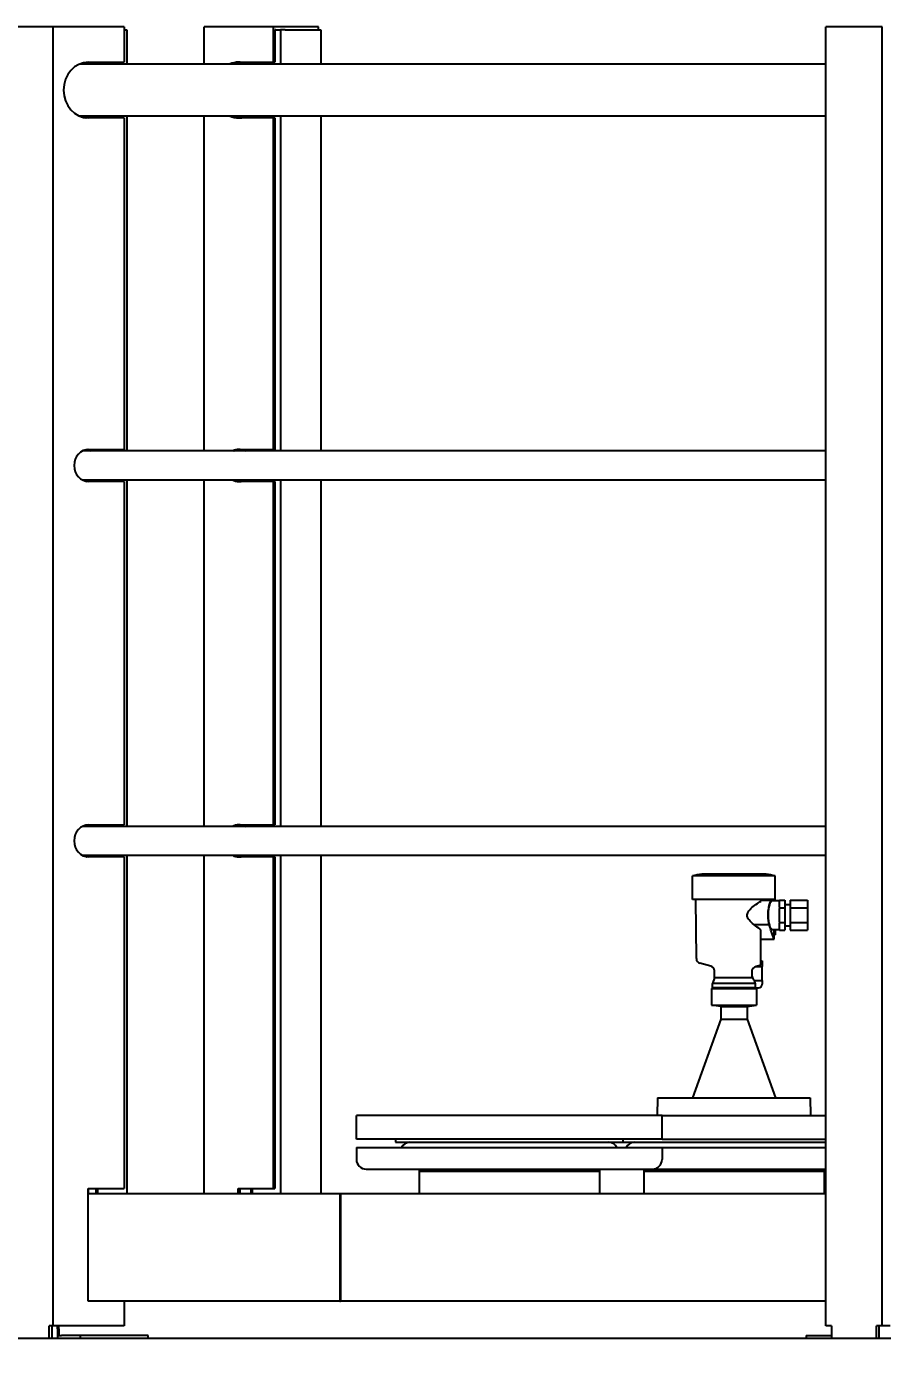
# Model space of a CAD drawing. Header units: millimetres. Extents: x 0 to 100323, y 0 to 59400.
# Drawn here: x 30268 to 31065, y 51077 to 52324 of the extents above; entities that cross this region are included whole.
import ezdxf

# ---------------------------------------------------------------- set-up
doc = ezdxf.new("R2010")
doc.units = ezdxf.units.MM
doc.header["$LTSCALE"] = 100
doc.layers.add('Dimension', color=7, linetype='Continuous', lineweight=18)
doc.layers.add('Visible', color=7, linetype='Continuous', lineweight=25)
doc.styles.add('Title', font='arial.ttf')
doc.dimstyles.new('Default - Method 2b', dxfattribs={"dimscale": 100, "dimtxt": 3, "dimasz": 2.5, "dimexe": 3, "dimexo": 0.5, "dimgap": 0.7, "dimtad": 0, "dimtoh": 1, "dimdec": 0, "dimrnd": 1e-08, "dimtxsty": 'Title', "dimcen": 0.09, "dimdle": 10, "dimclrd": 256, "dimclre": 256, "dimclrt": 7, "dimadec": 0, "dimazin": 2, "dimtfac": 0.833333, "dimtdec": 1, "dimtmove": 0, "dimatfit": 3, "dimfxl": 1, "dimtolj": 1, "dimlwd": -1, "dimlwe": -1, "dimarcsym": 0})

# ---------------------------------------------------------------- blocks, each defined once
blk = doc.blocks.new('*D43')
at = {"layer": 'Defpoints', "color": 0, "transparency": 16777216}
for p in [(45638.8, 52323.5), (47905.4, 52323.5), (29571.2, 44740.5)]:
    blk.add_point(p, dxfattribs=at)
at = {"layer": 'Dimension', "transparency": 16777216}
for p, q in [((45688.8, 52323.5), (48205.4, 52323.5)), ((47905.4, 52073.5), (47905.4, 49048.8)), ((47905.4, 44990.5), (47905.4, 48015.3)), ((29621.2, 44740.5), (48205.4, 44740.5))]:
    blk.add_line(p, q, dxfattribs=at)
for points in [[(47863.8, 52073.5), (47947.1, 52073.5), (47905.4, 52323.5)], [(47863.8, 44990.5), (47947.1, 44990.5), (47905.4, 44740.5)]]:
    blk.add_solid(points, dxfattribs=at)
at = {"layer": 'Dimension', "color": 7, "transparency": 16777216, "insert": (48058.7, 48085.3), "char_height": 300, "attachment_point": 7, "rotation": 90, "style": 'Title'}
blk.add_mtext('\\A1;7583', dxfattribs=at)

msp = doc.modelspace()

# ---------------------------------------------------------------- linework, layer by layer
at = {"layer": 'Visible'}
for p, q in [((30292.4, 52323.5), (30254, 52323.5)), ((30358.4, 52323.5), (30292.4, 52323.5)), ((30292.4, 51112.5), (30292.4, 52323.5)), ((30358.4, 52323.5), (30358.4, 52290.5)), ((30497.5, 52323.5), (30433, 52323.5)), ((30433, 52288.7), (30433, 52323.5)), ((30539.8, 52323.5), (30497.5, 52323.5)), ((30497.5, 52323.5), (30497.5, 52290.5)), ((30539.8, 52320.5), (30539.8, 52323.5)), ((31065.4, 52323.5), (31012.7, 52323.5)), ((31012.7, 51112.5), (31012.7, 52323.5)), ((31065.4, 51112.5), (31065.4, 52323.5)), ((30358.4, 52320.5), (30360.8, 52320.5)), ((30360.8, 52320.5), (30360.8, 52288.7)), ((30498.9, 52320.5), (30498.9, 52290.5)), ((30499.8, 52320.5), (30498.9, 52320.5)), ((30499.8, 52320.5), (30504.2, 52320.5)), ((30504.2, 52320.5), (30504.2, 52288.7)), ((30508.5, 52320.5), (30504.2, 52320.5)), ((30508.5, 52320.5), (30537.6, 52320.5)), ((30537.6, 52320.5), (30541.9, 52320.5)), ((30541.9, 52320.5), (30541.9, 52288.7)), ((31012.7, 52288.7), (30316.7, 52288.7)), ((30325.3, 52288.7), (30325.3, 52290.5)), ((30325.4, 52290.5), (30358.4, 52290.5)), ((30329.4, 52288.7), (30326.5, 52290.5)), ((30327.7, 52290.5), (30330.6, 52288.7)), ((30465.3, 52290.5), (30497.5, 52290.5)), ((30472, 52290.5), (30474.8, 52288.7)), ((30497.5, 52290.5), (30498.9, 52290.5)), ((30316.7, 52240.4), (31012.7, 52240.4)), ((30325.3, 52239.1), (30325.3, 52240.4)), ((30358.4, 52238.5), (30325.4, 52238.5)), ((30358.4, 52238.5), (30358.4, 51929.5)), ((30360.8, 52240.4), (30360.8, 51928)), ((30433, 51928), (30433, 52240.4)), ((30497.5, 52238.5), (30465.3, 52238.5)), ((30497.5, 52238.5), (30497.5, 51929.5)), ((30498.9, 52238.5), (30497.5, 52238.5)), ((30498.9, 52238.5), (30498.9, 51929.5)), ((30504.2, 52240.4), (30504.2, 51928)), ((30541.9, 52240.4), (30541.9, 51928)), ((31012.7, 51928), (30319.4, 51928)), ((30326.2, 51928), (30323.9, 51929.4)), ((30325.1, 51929.5), (30327.5, 51928)), ((30325.3, 51928), (30325.3, 51928.6)), ((30325.4, 51929.5), (30358.4, 51929.5)), ((30465.3, 51929.5), (30497.5, 51929.5)), ((30469.4, 51929.5), (30471.8, 51928)), ((30497.5, 51929.5), (30498.9, 51929.5)), ((30319.4, 51901.1), (31012.7, 51901.1)), ((30325.3, 51900.6), (30325.3, 51901.1)), ((30358.4, 51899.5), (30325.4, 51899.5)), ((30358.4, 51899.5), (30358.4, 51579.5)), ((30360.8, 51901.1), (30360.8, 51578)), ((30433, 51578), (30433, 51901.1)), ((30497.5, 51899.5), (30465.3, 51899.5)), ((30497.5, 51899.5), (30497.5, 51579.5)), ((30498.9, 51899.5), (30497.5, 51899.5)), ((30498.9, 51899.5), (30498.9, 51579.5)), ((30504.2, 51901.1), (30504.2, 51578)), ((30541.9, 51901.1), (30541.9, 51578)), ((31012.7, 51578), (30319.4, 51578)), ((30326.2, 51578), (30323.9, 51579.4)), ((30325.1, 51579.5), (30327.5, 51578)), ((30325.3, 51578), (30325.3, 51578.6)), ((30325.4, 51579.5), (30358.4, 51579.5)), ((30465.3, 51579.5), (30497.5, 51579.5)), ((30469.4, 51579.5), (30471.8, 51578)), ((30497.5, 51579.5), (30498.9, 51579.5)), ((30319.4, 51551.1), (31012.7, 51551.1)), ((30325.3, 51550.6), (30325.3, 51551.1)), ((30358.4, 51549.5), (30325.4, 51549.5)), ((30358.4, 51549.5), (30358.4, 51240.5)), ((30360.8, 51551.1), (30360.8, 51235.5)), ((30433, 51235.5), (30433, 51551.1)), ((30497.5, 51549.5), (30465.3, 51549.5)), ((30497.5, 51549.5), (30497.5, 51240.5)), ((30498.9, 51549.5), (30497.5, 51549.5)), ((30498.9, 51549.5), (30498.9, 51240.5)), ((30504.2, 51551.1), (30504.2, 51235.5)), ((30541.9, 51551.1), (30541.9, 51235.5)), ((30965.6, 51531.9), (30888.6, 51531.9)), ((30888.6, 51510), (30888.6, 51531.9)), ((30957.1, 51533.4), (30897.1, 51533.4)), ((30965.6, 51510), (30965.6, 51531.9)), ((30965.6, 51510), (30888.6, 51510)), ((30892.1, 51454.8), (30891.6, 51510)), ((30952.1, 51509.3), (30962.8, 51509.3)), ((30964.6, 51509.3), (30962.8, 51509.3)), ((30962.8, 51508.8), (30969.6, 51508.8)), ((30964.6, 51508.8), (30964.6, 51509.3)), ((30969.6, 51509.1), (30969.6, 51508.8)), ((30969.6, 51509.1), (30974.6, 51509.1)), ((30969.6, 51502.6), (30969.6, 51508.8)), ((30969.6, 51502.6), (30969.6, 51502.2)), ((30969.6, 51502.2), (30969.6, 51501.5)), ((30969.6, 51502.2), (30974.6, 51502.2)), ((30969.6, 51489.1), (30969.6, 51501.5)), ((30974.6, 51509.1), (30974.6, 51502.2)), ((30974.6, 51505.3), (30979.6, 51505.3)), ((30974.6, 51502.2), (30974.6, 51488.4)), ((30979.6, 51509.1), (30979.6, 51502.2)), ((30979.6, 51509.1), (30995.6, 51509.1)), ((30979.6, 51502.2), (30979.6, 51488.4)), ((30979.6, 51502.2), (30995.6, 51502.2)), ((30995.6, 51509.1), (30995.6, 51502.2)), ((30995.6, 51502.2), (30995.6, 51488.4)), ((30969.6, 51489.1), (30969.6, 51488.4)), ((30969.6, 51488.4), (30969.6, 51488)), ((30969.6, 51488.4), (30974.6, 51488.4)), ((30969.6, 51481.8), (30969.6, 51488)), ((30974.6, 51488.4), (30974.6, 51481.4)), ((30979.6, 51488.4), (30979.6, 51481.4)), ((30979.6, 51488.4), (30995.6, 51488.4)), ((30995.6, 51488.4), (30995.6, 51481.4)), ((30945.6, 51486.6), (30960, 51486.6)), ((30962.8, 51481.8), (30969.6, 51481.8)), ((30964.5, 51476.9), (30964.5, 51481.8)), ((30964.5, 51476.9), (30965.6, 51476.9)), ((30964.6, 51472.9), (30964.6, 51476.9)), ((30965.6, 51481.8), (30965.6, 51476.9)), ((30969.6, 51481.8), (30969.6, 51481.4)), ((30969.6, 51481.4), (30974.6, 51481.4)), ((30974.6, 51485.3), (30979.6, 51485.3)), ((30979.6, 51481.4), (30995.6, 51481.4)), ((30952.1, 51472.9), (30964.6, 51472.9)), ((30905.5, 51447.8), (30895.4, 51450.5)), ((30952.1, 51450.5), (30952.1, 51454.8)), ((30952.1, 51452.7), (30953.4, 51452.7)), ((30952.1, 51448.8), (30952.1, 51450.5)), ((30953.4, 51452.7), (30953.4, 51447.3)), ((30908.9, 51436.8), (30908.9, 51443.4)), ((30947.3, 51447.3), (30953.4, 51447.3)), ((30953.4, 51434.4), (30953.4, 51447.3)), ((30906.1, 51427), (30948.1, 51427)), ((30906.1, 51427), (30906.1, 51411.5)), ((30908.9, 51436.8), (30907, 51431.6)), ((30947.2, 51431.6), (30907, 51431.6)), ((30907, 51427.5), (30907, 51431.6)), ((30947.2, 51427.5), (30907, 51427.5)), ((30944.6, 51436.8), (30908.9, 51436.8)), ((30909.1, 51427.5), (30909.1, 51427)), ((30945.1, 51427.5), (30945.1, 51427)), ((30946.2, 51434.4), (30953.4, 51434.4)), ((30947.2, 51427.5), (30947.2, 51431.6)), ((30947.2, 51427.5), (30949.9, 51427.5)), ((30948.1, 51427), (30948.1, 51411.5)), ((30953.4, 51434.4), (30953.4, 51431)), ((30906.1, 51411.5), (30948.1, 51411.5)), ((30914.8, 51410), (30906.1, 51411.5)), ((30914.8, 51410), (30939.4, 51410)), ((30914.8, 51410), (30914.8, 51398.2)), ((30939.4, 51410), (30948.1, 51411.5)), ((30939.4, 51410), (30939.4, 51398.2)), ((30914.8, 51398.2), (30888.4, 51325)), ((30914.8, 51398.2), (30939.4, 51398.2)), ((30939.4, 51398.2), (30965.8, 51325)), ((30855.9, 51325), (30855.6, 51308.5)), ((30855.9, 51325), (30998.3, 51325)), ((30998.3, 51325), (30998.6, 51308.5)), ((30860.1, 51308.5), (30575.1, 51308.5)), ((30575.1, 51286.5), (30575.1, 51308.5)), ((30860.1, 51286.5), (30860.1, 51308.5)), ((30860.1, 51308.5), (31012.7, 51308.5)), ((30860.1, 51286.5), (30575.1, 51286.5)), ((30575.1, 51278.5), (30860.1, 51278.5)), ((30575.1, 51278.5), (30575.1, 51267.5)), ((30611.6, 51286.5), (30611.6, 51283.5)), ((30611.6, 51283.5), (30823.6, 51283.5)), ((30823.6, 51286.5), (30823.6, 51283.5)), ((30823.6, 51283.5), (31012.7, 51283.5)), ((30860.1, 51286.5), (31012.7, 51286.5)), ((30860.1, 51278.5), (31012.7, 51278.5)), ((30860.1, 51278.5), (30860.1, 51267.5)), ((30584.1, 51258.5), (30851.1, 51258.5)), ((30633.5, 51258.5), (30633.5, 51256.5)), ((30801.8, 51256.5), (30633.5, 51256.5)), ((30633.5, 51256.5), (30633.5, 51235.5)), ((30633.5, 51256.5), (30801.8, 51256.5)), ((30801.8, 51258.5), (30801.8, 51256.5)), ((30801.8, 51256.5), (30801.8, 51235.5)), ((30843, 51258.5), (30843, 51256.5)), ((31011.3, 51256.5), (30843, 51256.5)), ((30843, 51256.5), (30843, 51235.5)), ((30843, 51256.5), (31011.3, 51256.5)), ((30851.1, 51258.5), (31012.7, 51258.5)), ((31011.3, 51258.5), (31011.3, 51256.5)), ((31011.3, 51256.5), (31011.3, 51235.5)), ((30324.9, 51135.5), (30324.9, 51240.5)), ((30324.9, 51240.5), (30358.4, 51240.5)), ((30325.3, 51235.5), (30325.3, 51240.5)), ((30332.4, 51235.5), (30332.4, 51240.5)), ((30333.7, 51240.5), (30333.7, 51235.5)), ((30464.8, 51235.5), (30464.8, 51240.5)), ((30464.8, 51240.5), (30497.5, 51240.5)), ((30466.2, 51240.5), (30466.2, 51235.5)), ((30476.6, 51240.5), (30476.6, 51235.5)), ((30477.8, 51240.5), (30477.8, 51235.5)), ((30497.5, 51240.5), (30498.9, 51240.5)), ((30559.6, 51235.5), (30324.9, 51235.5)), ((30559.6, 51235.5), (30559.6, 51135.5)), ((30560.2, 51235.5), (30559.6, 51235.5)), ((30560.2, 51235.5), (30560.2, 51135.5)), ((31012.7, 51235.5), (30560.2, 51235.5)), ((30326, 51135.5), (30324.9, 51135.5)), ((30559.6, 51135.5), (30326, 51135.5)), ((30358.4, 51135.5), (30358.4, 51112.5)), ((30559.6, 51135.5), (30560.2, 51135.5)), ((31012.7, 51135.5), (30560.2, 51135.5)), ((31363.1, 51100.5), (29955.7, 51100.5)), ((30292.4, 51112.5), (30288.5, 51112.5)), ((30288.5, 51100.5), (30288.5, 51112.5)), ((30291.2, 51100.5), (30291.2, 51112.5)), ((30300.5, 51112.5), (30292.4, 51112.5)), ((30296.2, 51109.5), (30296.2, 51112.5)), ((30296.2, 51109.5), (30296.2, 51100.5)), ((30297.5, 51109.5), (30297.5, 51112.5)), ((30297.5, 51109.5), (30297.5, 51103.5)), ((30297.5, 51103.5), (30300, 51103.5)), ((30317.5, 51103.5), (30300, 51103.5)), ((30358.4, 51112.5), (30300.5, 51112.5)), ((30380.8, 51103.5), (30317.5, 51103.5)), ((30317.5, 51103.5), (30317.5, 51100.5)), ((30380.8, 51100.5), (30380.8, 51103.5)), ((30994.6, 51103.5), (31018, 51103.5)), ((30994.6, 51103.5), (30994.6, 51100.5)), ((31018, 51112.5), (31012.7, 51112.5)), ((31018, 51112.5), (31018, 51100.5)), ((31065.4, 51112.5), (31060.2, 51112.5)), ((31060.2, 51100.5), (31060.2, 51112.5)), ((31062.6, 51100.5), (31062.6, 51112.5)), ((31072.7, 51112.5), (31065.4, 51112.5))]:
    msp.add_line(p, q, dxfattribs=at)
for centre, radius, start, end in [((30927.1, 51335.7), 200, 98.6228, 101.0905), ((30927.1, 50933.6), 600, 88.656, 91.344), ((30927.1, 51335.7), 200, 78.9095, 81.3772), ((30896.6, 51454.8), 4.5, 180.5, 255), ((30904.4, 51443.4), 4.5, 0, 75), ((30949.9, 51431), 3.5, 270, 0), ((30624.6, 51275.5), 8, 90, 157.9757), ((30810.6, 51275.5), 8, 22.0243, 90), ((30834.1, 51275.5), 8, 90, 157.9757), ((30584.1, 51267.5), 9, 180, 270), ((30851.1, 51267.5), 9, 270, 0)]:
    msp.add_arc(centre, radius, start, end, dxfattribs=at)
for centre, major_axis, ratio, start_param, end_param in [((30325.4, 52264.5), (0, -26), 0.904674, 3.141593, 6.283185), ((30465.3, 52264.5), (0, 26), 0.882356, 0, 0.37951), ((30466.7, 52264.5), (0, 26), 0.882356, 0, 0.37951), ((30320.2, 52264.5), (0, -26), 0.904674, 0.111152, 0.37951), ((30321.4, 52264.5), (0, -26), 0.904674, 0.083848, 0.37951), ((30465.3, 52264.5), (0, -26), 0.882356, 5.903675, 6.283185), ((30466.7, 52264.5), (0, -26), 0.882356, 5.903675, 6.283185), ((30467.3, 52264.5), (0, -26), 0.882356, 5.903675, 6.252412), ((30465.8, 52264.5), (0, -26), 0.882356, 0.01795, 0.37951), ((30325.4, 51914.5), (0, -15), 0.904674, 3.141593, 6.283185), ((30465.3, 51914.5), (0, 15), 0.882356, 0, 0.458615), ((30466.7, 51914.5), (0, 15), 0.882356, 0, 0.458615), ((30320.2, 51914.5), (0, -15), 0.904674, 0.193472, 0.458615), ((30321.4, 51914.5), (0, -15), 0.904674, 0.145682, 0.458615), ((30465.3, 51914.5), (0, -15), 0.882356, 5.824571, 6.283185), ((30466.7, 51914.5), (0, -15), 0.882356, 5.824571, 6.283185), ((30467.3, 51914.5), (0, -15), 0.882356, 5.824571, 6.229827), ((30465.8, 51914.5), (0, -15), 0.882356, 0.031117, 0.458615), ((30325.4, 51564.5), (0, -15), 0.904674, 3.141593, 6.283185), ((30465.3, 51564.5), (0, 15), 0.882356, 0, 0.458615), ((30466.7, 51564.5), (0, 15), 0.882356, 0, 0.458615), ((30320.2, 51564.5), (0, -15), 0.904674, 0.193472, 0.458615), ((30321.4, 51564.5), (0, -15), 0.904674, 0.145682, 0.458615), ((30465.3, 51564.5), (0, -15), 0.882356, 5.824571, 6.283185), ((30466.7, 51564.5), (0, -15), 0.882356, 5.824571, 6.283185), ((30467.3, 51564.5), (0, -15), 0.882356, 5.824571, 6.229827), ((30465.8, 51564.5), (0, -15), 0.882356, 0.031117, 0.458615)]:
    msp.add_ellipse(centre, major_axis=major_axis, ratio=ratio, start_param=start_param, end_param=end_param, dxfattribs=at)
for points, knots in [([(30945.6, 51486.6), (30943.9, 51487.9), (30942.4, 51489.3), (30940.8, 51491.5), (30940.2, 51492.4), (30939.6, 51494.1), (30939.5, 51494.8), (30939.6, 51496.1), (30939.8, 51496.8), (30940.4, 51498.2), (30940.9, 51499), (30942.3, 51500.9), (30943.6, 51502.1), (30946.6, 51504.6), (30948.5, 51505.9), (30951, 51507.4), (30951.5, 51507.7), (30952.1, 51507.9)], [0, 0, 0, 0, 0.707925, 0.707925, 1.061892, 1.061892, 1.286674, 1.286674, 1.498493, 1.498493, 1.789244, 1.789244, 2.298923, 2.298923, 2.903919, 2.903919, 3.087499, 3.087499, 3.087499, 3.087499]), ([(30960, 51486.6), (30959.7, 51487.8), (30959.4, 51489.2), (30959.1, 51492.2), (30959, 51493.9), (30959, 51497.3), (30959.1, 51499), (30959.6, 51502.4), (30959.9, 51503.9), (30960.7, 51506.5), (30961.2, 51507.6), (30962, 51509), (30962.4, 51509.3), (30962.8, 51509.3)], [-3.205861, -3.205861, -3.205861, -3.205861, -2.724972, -2.724972, -2.237427, -2.237427, -1.702767, -1.702767, -1.13974, -1.13974, -0.560633, -0.560633, 0, 0, 0, 0]), ([(30962.8, 51481.8), (30962.5, 51481.8), (30962.1, 51482.1), (30961.2, 51483.5), (30960.8, 51484.6), (30960.1, 51487), (30959.8, 51488.5), (30959.3, 51491.8), (30959.2, 51493.6), (30959.2, 51497), (30959.3, 51498.8), (30959.8, 51502.1), (30960.1, 51503.6), (30960.8, 51506), (30961.2, 51507), (30962.1, 51508.4), (30962.5, 51508.8), (30962.8, 51508.8)], [10.269059, 10.269059, 10.269059, 10.269059, 10.793775, 10.793775, 11.31849, 11.31849, 11.827909, 11.827909, 12.337329, 12.337329, 12.846749, 12.846749, 13.356169, 13.356169, 13.880884, 13.880884, 14.405599, 14.405599, 14.405599, 14.405599]), ([(30952.1, 51481.6), (30952, 51481.7), (30951.8, 51481.8), (30949.8, 51483.4), (30947.8, 51485), (30945.6, 51486.6)], [6.319262, 6.319262, 6.319262, 6.319262, 6.3816069, 6.3816069, 7.2125311, 7.2125311, 7.2125311, 7.2125311]), ([(30964.6, 51472.9), (30964.6, 51472.9), (30964.6, 51473), (30964.4, 51473.5), (30963.9, 51474.8), (30962.2, 51479.3), (30961.1, 51482.6), (30960, 51486.6)], [-3.450118, -3.450118, -3.450118, -3.450118, -3.122759, -3.122759, -1.626456, -1.626456, 0, 0, 0, 0]), ([(30944.6, 51436.8), (30944.4, 51437.3), (30944.3, 51437.9), (30944, 51439.4), (30944, 51440.4), (30944, 51442), (30944, 51442.7), (30944.1, 51443.4)], [1.6590202, 1.6590202, 1.6590202, 1.6590202, 1.8665793, 1.8665793, 2.1333621, 2.1333621, 2.3460094, 2.3460094, 2.3460094, 2.3460094]), ([(30944.1, 51443.4), (30944.2, 51443.9), (30944.3, 51444.3), (30944.7, 51445), (30944.9, 51445.4), (30945.8, 51446.5), (30946.6, 51447), (30947.3, 51447.3)], [-0.5477062, -0.5477062, -0.5477062, -0.5477062, -0.4288807, -0.4288807, -0.2961675, -0.2961675, 0, 0, 0, 0]), ([(30947.3, 51447.3), (30947.5, 51447.4), (30947.7, 51447.5), (30948, 51447.7), (30948.2, 51447.7), (30948.4, 51447.8)], [1.7880744, 1.7880744, 1.7880744, 1.7880744, 1.8429943, 1.8429943, 1.9007035, 1.9007035, 1.9007035, 1.9007035]), ([(30946.2, 51434.4), (30946.2, 51434.4), (30946.2, 51434.4), (30946.1, 51434.6), (30945.9, 51434.7), (30945.5, 51435.4), (30945, 51436), (30944.6, 51436.7), (30944.6, 51436.7), (30944.6, 51436.8)], [1.379204, 1.379204, 1.379204, 1.379204, 1.4079715, 1.4079715, 1.5613509, 1.5613509, 1.8681097, 1.8681097, 1.8736547, 1.8736547, 1.8736547, 1.8736547])]:
    msp.add_open_spline(points, degree=3, knots=knots, dxfattribs=at)
for points, weights in [([(30952.1, 51507.9), (30952.1, 51509), (30952.1, 51510)], [1.00000331998, 1.00000172326, 1]), ([(30952.1, 51454.8), (30952.1, 51468.1), (30952.1, 51481.6)], [1, 1.00002295101, 1.00002345553]), ([(30948.4, 51447.8), (30950.1, 51448.2), (30952.1, 51448.8)], [1.00783678976, 1.013958709, 1.01374839347]), ([(30947.2, 51431.6), (30946.7, 51433), (30946.2, 51434.4)], [1, 1.00033407865, 1])]:
    msp.add_rational_spline(points, weights, degree=2, dxfattribs=at)
msp.add_open_spline([(30962.8, 51509.3), (30962.8, 51509.3), (30962.8, 51509.3), (30962.8, 51509.3)], degree=3, dxfattribs=at)

# ---------------------------------------------------------------- dimensions: what is measured, and where the dimension line sits
at = {"layer": 'Dimension'}
dim = msp.add_linear_dim(base=(47905.4, 52323.5), p1=(29571.2, 44740.5), p2=(45638.8, 52323.5), angle=270, dimstyle='Default - Method 2b', override={"dimgap": 0.7, "dimtoh": 0, "dimdec": 0, "dimtol": 0, "dimlim": 0, "dimtp": 0, "dimtm": 0, "dimtdec": 1, "dimtofl": 0, "dimatfit": 1}, dxfattribs=at)
dim.commit()
dim.dimension.update_dxf_attribs({"geometry": '*D43', "text_midpoint": (47905.4, 48532), "dimtype": 160})

doc.saveas('drawing.dxf')
